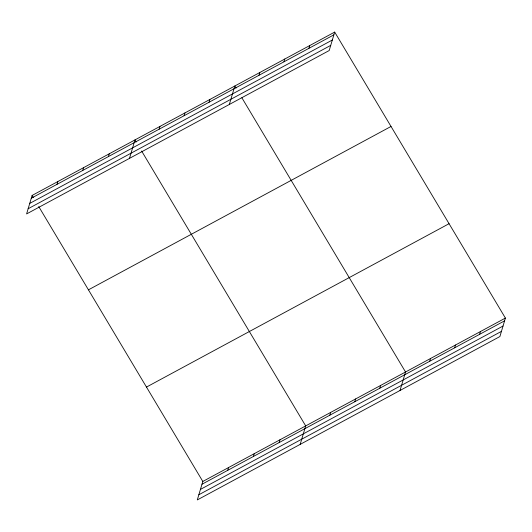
<?xml version="1.0" encoding="UTF-8"?>
<svg xmlns="http://www.w3.org/2000/svg" width="532" height="532" viewBox="0 0 532 532"><rect width="100%" height="100%" fill="white"/><g stroke="black" fill="none" stroke-linecap="round" stroke-linejoin="round"><path stroke-width="0.8" d="M334.695 32.08L32.106 195.45L26.6 213.924L329.188 50.547L334.695 32.08L505.4 318.076L499.894 336.55L197.305 499.92L202.812 481.453L505.4 318.076M56.997 184.345L57.828 181.565M82.719 170.459L83.544 167.68M108.435 156.574L109.266 153.795M129.482 158.376L134.988 139.903L136.225 141.984M159.121 129.21L159.952 126.43M184.085 115.73L184.91 112.95M209.049 102.25L209.874 99.471M229.332 104.458L234.838 85.991L236.082 88.073M258.978 75.291L259.802 72.512M283.935 61.812L284.766 59.032M308.899 48.339L309.73 45.559M227.703 470.348L228.534 467.568M253.425 456.456L254.249 453.676M279.14 442.571L279.972 439.791M300.188 444.373L305.694 425.906L141.612 151.008M329.827 415.206L330.658 412.426M354.791 401.727L355.622 398.947M379.755 388.247L380.579 385.467M400.037 390.461L405.544 371.994L241.88 97.788M429.683 361.294L430.508 358.515M454.647 347.815L455.472 345.035M479.605 334.335L480.436 331.556M31.275 198.23L333.863 34.859M29.732 203.41L332.32 40.033M28.143 208.743L330.731 45.373M88.438 289.834L391.027 126.456M146.48 387.07L449.068 223.699M201.98 484.233L504.569 320.856M200.438 489.413L503.026 326.036M198.848 494.747L501.437 331.37M32.106 195.45L33.35 197.532M38.736 206.556L202.812 481.453"/></g></svg>
